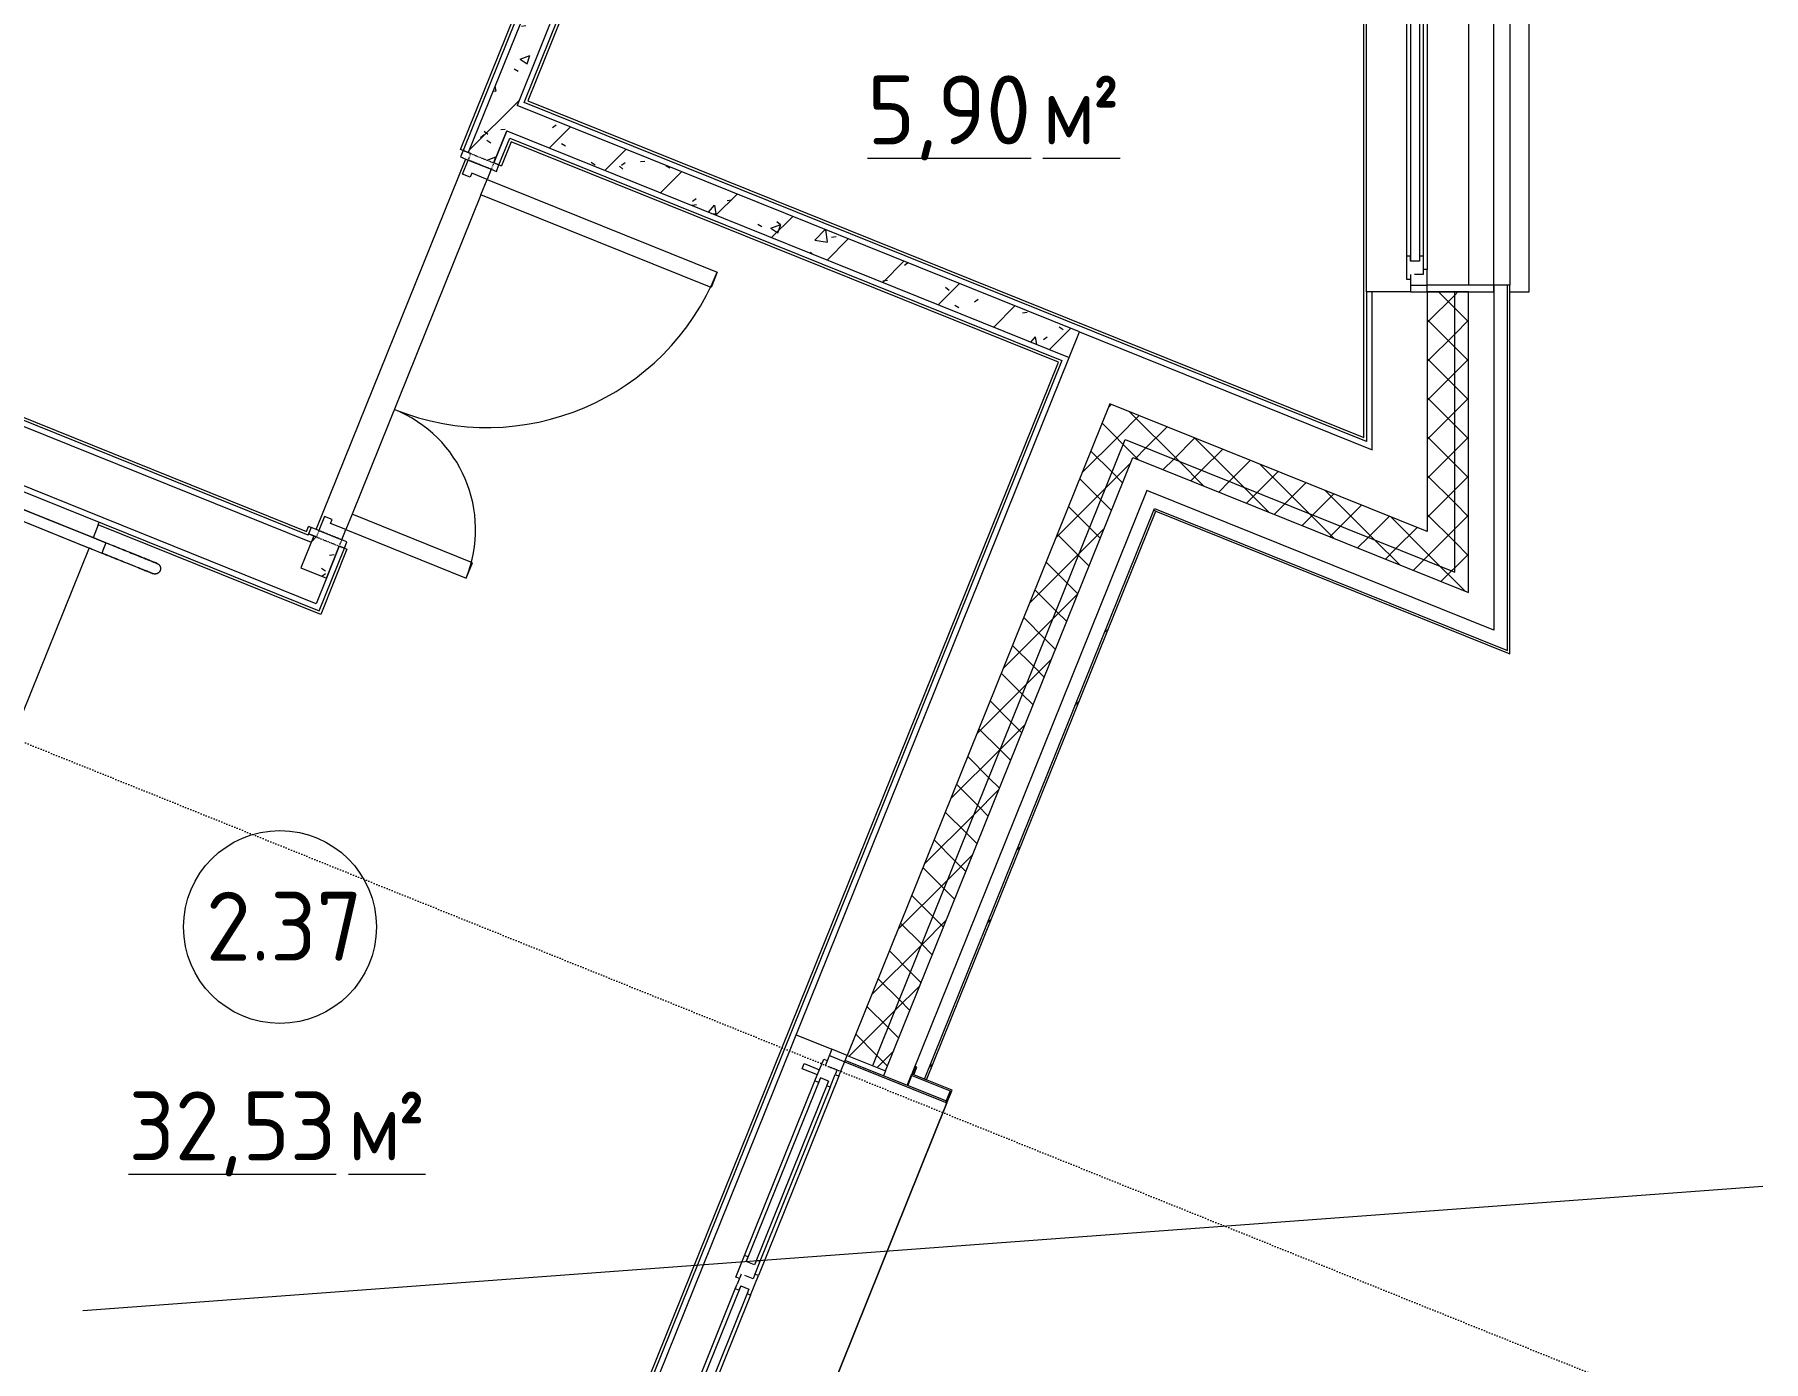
# Model space of a CAD drawing. Header units: millimetres. Extents: x -584918 to 2941280, y 3000189 to 4229862.
# Drawn here: x 208459 to 214731, y 3837823 to 3842639 of the extents above; entities that cross this region are included whole.
import ezdxf

# ---------------------------------------------------------------- set-up
doc = ezdxf.new("R2010")
doc.units = ezdxf.units.MM
doc.linetypes.add('ASVP_Линия разреза', pattern=[20, 0, -10, 0, -10])
doc.linetypes.add('ASVP_Невидимые', pattern=[5, 3, -2])
for name, color, linetype, lineweight in [('_ Окна', 7, 'Continuous', 0), ('Аннотация', 7, 'Continuous', 0), ('Двери', 7, 'Continuous', 0), ('Лестницы', 7, 'Continuous', 0), ('Марки помещений', 7, 'Continuous', 0), ('Обобщенные модели', 7, 'Continuous', 0), ('Ограждение', 7, 'Continuous', 0), ('Окна', 7, 'Continuous', 0), ('Перекрытие', 7, 'Continuous', 0), ('Разрезы', 7, 'Continuous', 0), ('Стены', 7, 'Continuous', 0), ('Стены внутренние', 7, 'Continuous', 0), ('Стены наружные', 7, 'Continuous', 0), ('Стены несущие', 7, 'Continuous', 0), ('Стены отделка', 7, 'Continuous', 0), ('Стены перегородки', 7, 'Continuous', 0), ('Стены разрез', 7, 'Continuous', 0), ('Стены штриховка', 7, 'Continuous', 0)]:
    doc.layers.add(name, color=color, linetype=linetype, lineweight=lineweight)
doc.styles.add('GOST Common_2', font='', dxfattribs={"height": 500})
doc.styles.add('GOST Common_3', font='', dxfattribs={"width": 0.9, "height": 500})
doc.styles.get('GOST Common_2').set_extended_font_data('GOST Common')
doc.styles.get('GOST Common_3').set_extended_font_data('GOST Common')
pattern_1 = [(45, (184030.3, 3824416.36), (-141.4214, 141.4214), [])]
pattern_2 = [(50, (184030.3, 3824416.36), (364.368, -31.8783), [38.1, -419.1]), (355, (184030.3, 3824416.36), (-70.486, 382.1133), [30.48, -335.28]), (100.451, (184060.67, 3824413.7), (293.885, 350.2334), [32.38, -356.18]), (46.184, (184030.3, 3824517.96), (542.1585, -84.086), [57.15, -628.65]), (96.636, (184075.5, 3824510.96), (474.805, 494.8554), [48.57, -534.27]), (351.184, (184030.3, 3824517.96), (474.81, 494.85), [45.72, -502.92]), (21, (184081.1, 3824492.56), (303.2285, -204.5305), [38.1, -419.1]), (326, (184081.1, 3824492.56), (123.604, 368.376), [30.48, -335.28]), (71.451, (184106.37, 3824475.52), (426.834, 163.8427), [32.38, -356.18]), (37.5, (184030.3, 3824416.36), (6.17665, 169.11015), [16.764, -314.452, 16.764, -323.596, -336.55]), (37.5, (184030.3, 3824416.36), (6.17665, 169.11015), [-671.576, 16.764, -319.786]), (7.5, (184030.3, 3824416.36), (133.6389, 200.3615), [16.764, -177.292, 16.764, -306.832, -128.27]), (7.5, (184030.3, 3824416.36), (133.6389, 200.3615), [-517.652, 16.764, -111.506]), (327.5, (183917.02, 3824416.36), (271.1818, -11.45836), [16.764, -110.236, 16.764, -379.476, -525.78]), (327.5, (183917.02, 3824416.36), (271.1818, -11.45836), [-523.24, 16.764, -509.016]), (317.5, (183866.22, 3824416.36), (296.2585, 50.8528), [16.764, -148.336, 16.764, -246.38, -373.38]), (317.5, (183866.22, 3824416.36), (296.2585, 50.8528), [-428.244, 16.764, -356.616])]
pattern_3 = [(45, (184030.3, 3824416.36), (-70.71068, 70.71068), []), (135, (184030.3, 3824416.36), (-70.71068, -70.71068), [])]

# ---------------------------------------------------------------- blocks, each defined once
blk = doc.blocks.new('ASVP_ДверьПротивопожарнаяСтальная_2 полотна - EI30 1370х2000h_полотна_ О Л _1250 в свету_-7420221-АР Этаж 02')
at = {"layer": 'Двери', "lineweight": 18}
for p, q in [((685, 1000), (625, 1000)), ((625, 1000), (625, 100)), ((685, 100), (685, 1000)), ((-685, 570), (-625, 570)), ((-685, 100), (-685, 570)), ((-625, 570), (-625, 100)), ((-725, 100), (-685, 100)), ((-725, 10), (-725, 100)), ((-625, 100), (-685, 100)), ((-685, 100), (-685, 40)), ((625, 100), (685, 100)), ((725, 100), (685, 100)), ((685, 100), (685, 40)), ((725, 10), (725, 100)), ((-670, 10), (-725, 10)), ((-685, 40), (-670, 40)), ((-670, 40), (-670, 10)), ((685, 40), (670, 40)), ((670, 40), (670, 10)), ((670, 10), (725, 10))]:
    blk.add_line(p, q, dxfattribs=at)
at = {"layer": 'Двери', "linetype": 'ASVP_Невидимые', "lineweight": 18}
for p, q in [((-750, 100), (-725, 100)), ((-750, 10), (-750, 100)), ((-725, 100), (-725, 10)), ((750, 100), (725, 100)), ((725, 100), (725, 10)), ((750, 10), (750, 100)), ((-725, 10), (-750, 10)), ((725, 10), (750, 10))]:
    blk.add_line(p, q, dxfattribs=at)
at = {"layer": 'Двери'}
for centre, radius, start, end in [((685, 100), 900, 90, 180), ((-685, 100), 470, 360, 90)]:
    blk.add_arc(centre, radius, start, end, dxfattribs=at)
blk = doc.blocks.new('Тип перил - Перила_Внутренний_-6862986-АР Этаж 02')
at = {"layer": 'Ограждение'}
for p, q in [((20962.3, 17836), (20997.7, 17821.8)), ((20968.9, 17852.4), (20970.6, 17856.8)), ((21012.7, 17858.9), (20977.2, 17873.1)), ((24639.4, 16397.3), (21041.7, 17847.2)), ((21026.7, 17810.1), (24624.5, 16360.2)), ((24687.3, 16378), (24651.9, 16392.3)), ((24636.9, 16355.2), (24672.4, 16340.9)), ((24680.7, 16361.7), (24679, 16357.3))]:
    blk.add_line(p, q, dxfattribs=at)
at = {"layer": 'Ограждение', "flags": 128}
for points in [[(21026.7, 17810.1), (21024.4, 17811), (21022, 17812), (21019.6, 17812.9), (21017.1, 17813.9), (21014.6, 17814.9), (21012.1, 17816), (21009.6, 17817), (21007, 17818), (21004.4, 17819.1), (21001.8, 17820.1), (20999.2, 17821.1), (20997.7, 17821.8)], [(21012.7, 17858.9), (21015.3, 17857.8), (21017.8, 17856.8), (21020.4, 17855.7), (21023, 17854.7), (21025.6, 17853.7), (21028.1, 17852.6), (21030.6, 17851.6), (21033.1, 17850.6), (21035.5, 17849.6), (21037.9, 17848.7), (21040.3, 17847.7), (21041.7, 17847.2)], [(24651.9, 16392.3), (24650.8, 16392.8), (24649.7, 16393.2), (24648.5, 16393.7), (24647.4, 16394.1), (24646.4, 16394.5), (24645.3, 16395), (24644.2, 16395.4), (24643.1, 16395.8), (24642.1, 16396.3), (24641, 16396.7), (24640, 16397.1), (24639.4, 16397.3)], [(24624.5, 16360.2), (24625.5, 16359.8), (24626.5, 16359.4), (24627.6, 16359), (24628.6, 16358.6), (24629.7, 16358.1), (24630.8, 16357.7), (24631.8, 16357.3), (24632.9, 16356.8), (24634.1, 16356.4), (24635.2, 16355.9), (24636.3, 16355.5), (24636.9, 16355.2)]]:
    blk.add_lwpolyline(points, dxfattribs=at)
blk = doc.blocks.new('Тип перил - Дуга D40_расстояние между поручнями 400-V43-АР Этаж 02')
at = {"layer": 'Ограждение'}
for p, q in [((0, 0), (0, 2.3)), ((0, -2.3), (0, 0))]:
    blk.add_line(p, q, dxfattribs=at)
at = {"layer": 'Ограждение', "flags": 128}
for points in [[(0, 20), (8, 20), (16, 20), (23.9, 20), (31.9, 20), (39.7, 20), (47.5, 20), (55.3, 20), (62.9, 20), (70.5, 20), (77.9, 20), (85.2, 20), (92.4, 20), (99.4, 20), (106.2, 20), (112.9, 20), (119.4, 20), (125.8, 20), (131.9, 20), (137.8, 20), (143.5, 20), (148.9, 20), (154.1, 20), (159.1, 20), (163.8, 20), (168.3, 20), (172.5, 20), (176.4, 20), (180, 20), (183.4, 20), (186.4, 20), (189.2, 20), (191.6, 20), (193.7, 20), (195.6, 20), (197.1, 20), (198.3, 20), (199.2, 20), (199.7, 20), (200, 20), (200, 20)], [(200, 20), (199.8, 20), (199.4, 20), (198.6, 20), (197.4, 20), (196, 20), (194.3, 20), (192.2, 20), (189.8, 20), (187.2, 20), (184.2, 20), (181, 20), (177.4, 20), (173.6, 20), (169.5, 20), (165.1, 20), (160.4, 20), (155.5, 20), (150.4, 20), (145, 20), (139.3, 20), (133.5, 20), (127.4, 20), (121.2, 20), (114.7, 20), (108.1, 20), (101.2, 20), (94.3, 20), (87.1, 20), (79.9, 20), (72.5, 20), (65, 20), (57.3, 20), (49.6, 20), (41.8, 20), (34, 20), (26.1, 20), (18.1, 20), (10.2, 20), (2.2, 20), (0, 20)], [(200, 20), (200.8, 20), (201.6, 19.9), (202.4, 19.9), (203.2, 19.7), (204, 19.6), (204.8, 19.4), (205.5, 19.2), (206.3, 19), (207, 18.7), (207.8, 18.4), (208.5, 18.1), (209.2, 17.7), (209.9, 17.4), (210.6, 16.9), (211.3, 16.5), (211.9, 16), (212.6, 15.6), (213.2, 15), (213.8, 14.5), (214.3, 13.9), (214.9, 13.3), (215.4, 12.7), (215.9, 12.1), (216.4, 11.5), (216.8, 10.8), (217.2, 10.1), (217.6, 9.4), (218, 8.7), (218.3, 8), (218.6, 7.2), (218.9, 6.5), (219.2, 5.7), (219.4, 5), (219.6, 4.2), (219.7, 3.4), (219.8, 2.6), (219.9, 1.8), (220, 1), (220, 0.2), (220, 0)], [(220, 0), (220, -0.8), (219.9, -1.6), (219.9, -2.4), (219.7, -3.2), (219.6, -4), (219.4, -4.8), (219.2, -5.5), (219, -6.3), (218.7, -7), (218.4, -7.8), (218.1, -8.5), (217.7, -9.2), (217.4, -9.9), (216.9, -10.6), (216.5, -11.3), (216, -11.9), (215.6, -12.6), (215, -13.2), (214.5, -13.8), (213.9, -14.3), (213.3, -14.9), (212.7, -15.4), (212.1, -15.9), (211.5, -16.4), (210.8, -16.8), (210.1, -17.2), (209.4, -17.6), (208.7, -18), (208, -18.3), (207.2, -18.6), (206.5, -18.9), (205.7, -19.2), (205, -19.4), (204.2, -19.6), (203.4, -19.7), (202.6, -19.8), (201.8, -19.9), (201, -20), (200.2, -20), (200, -20)], [(0, -20), (8, -20), (16, -20), (23.9, -20), (31.9, -20), (39.7, -20), (47.5, -20), (55.3, -20), (62.9, -20), (70.5, -20), (77.9, -20), (85.2, -20), (92.4, -20), (99.4, -20), (106.2, -20), (112.9, -20), (119.4, -20), (125.8, -20), (131.9, -20), (137.8, -20), (143.5, -20), (148.9, -20), (154.1, -20), (159.1, -20), (163.8, -20), (168.3, -20), (172.5, -20), (176.4, -20), (180, -20), (183.4, -20), (186.4, -20), (189.2, -20), (191.6, -20), (193.7, -20), (195.6, -20), (197.1, -20), (198.3, -20), (199.2, -20), (199.7, -20), (200, -20), (200, -20)], [(200, -20), (199.8, -20), (199.4, -20), (198.6, -20), (197.4, -20), (196, -20), (194.3, -20), (192.2, -20), (189.8, -20), (187.2, -20), (184.2, -20), (181, -20), (177.4, -20), (173.6, -20), (169.5, -20), (165.1, -20), (160.4, -20), (155.5, -20), (150.4, -20), (145, -20), (139.3, -20), (133.5, -20), (127.4, -20), (121.2, -20), (114.7, -20), (108.1, -20), (101.2, -20), (94.3, -20), (87.1, -20), (79.9, -20), (72.5, -20), (65, -20), (57.3, -20), (49.6, -20), (41.8, -20), (34, -20), (26.1, -20), (18.1, -20), (10.2, -20), (2.2, -20), (0, -20)]]:
    blk.add_lwpolyline(points, dxfattribs=at)
blk = doc.blocks.new('Тип перил - Перила_Внутренний_-V44-АР Этаж 02')
at = {"layer": 'Ограждение'}
for p, q in [((20977.2, 17873.1), (20962.3, 17836)), ((20962.3, 17836), (20997.7, 17821.8)), ((20977.2, 17873.1), (21012.7, 17858.9)), ((21012.7, 17858.9), (20997.7, 17821.8)), ((21012.7, 17858.9), (20997.7, 17821.8)), ((20997.7, 17821.8), (21015.6, 17814.6)), ((21012.7, 17858.9), (21030.5, 17851.7)), ((21021.8, 17830.1), (21015.6, 17814.6)), ((21021.8, 17830.1), (21015.6, 17814.6)), ((21015.6, 17814.6), (21018.5, 17813.4)), ((21030.5, 17851.7), (21024.2, 17836.1)), ((21030.5, 17851.7), (21024.2, 17836.1)), ((21030.5, 17851.7), (21033.4, 17850.5)), ((21033.4, 17850.5), (24631.1, 16400.7)), ((21018.5, 17813.4), (24616.2, 16363.6)), ((24631.1, 16400.7), (24651.9, 16392.3)), ((24651.9, 16392.3), (24687.3, 16378)), ((24687.3, 16378), (24672.4, 16340.9)), ((24616.2, 16363.6), (24636.9, 16355.2)), ((24636.9, 16355.2), (24672.4, 16340.9))]:
    blk.add_line(p, q, dxfattribs=at)
blk = doc.blocks.new('Тип перил - Перила_Внутренний_-6862999-АР Этаж 02')
at = {"layer": 'Ограждение', "flags": 128}
for points in [[(24643.1, 16395.8), (24642.1, 16396.3), (24641, 16396.7), (24640, 16397.1), (24639.4, 16397.3)], [(24651.9, 16392.3), (24650.8, 16392.8), (24649.7, 16393.2), (24648.5, 16393.7), (24647.4, 16394.1)], [(24624.5, 16360.2), (24625.5, 16359.8), (24626.5, 16359.4), (24627.6, 16359), (24628.6, 16358.6)], [(24631.8, 16357.3), (24632.9, 16356.8), (24634.1, 16356.4), (24635.2, 16355.9), (24636.3, 16355.5), (24636.9, 16355.2)]]:
    blk.add_lwpolyline(points, dxfattribs=at)
blk = doc.blocks.new('Тип перил - Перила_Внутренний_-V45-АР Этаж 02')
at = {"layer": 'Ограждение'}
for p, q in [((24639.4, 16397.4), (24651.9, 16392.3)), ((24624.4, 16360.3), (24636.9, 16355.2))]:
    blk.add_line(p, q, dxfattribs=at)
blk = doc.blocks.new('ASVP_ДверьПротивопожарнаяСтальная_2 полотна - EI30 1370х2000h_полотна_ О Пр _1250 в свету_-7521761-АР Этаж 02')
at = {"layer": 'Двери', "lineweight": 18}
for p, q in [((-685, 950), (-625, 950)), ((-685, 50), (-685, 950)), ((-625, 950), (-625, 50)), ((685, 520), (625, 520)), ((625, 520), (625, 50)), ((685, 50), (685, 520)), ((-725, 50), (-685, 50)), ((-725, -40), (-725, 50)), ((-625, 50), (-685, 50)), ((-685, 50), (-685, -10)), ((625, 50), (685, 50)), ((725, 50), (685, 50)), ((685, 50), (685, -10)), ((725, -40), (725, 50)), ((-670, -40), (-725, -40)), ((-685, -10), (-670, -10)), ((-670, -10), (-670, -40)), ((685, -10), (670, -10)), ((670, -10), (670, -40)), ((670, -40), (725, -40))]:
    blk.add_line(p, q, dxfattribs=at)
at = {"layer": 'Двери', "linetype": 'ASVP_Невидимые', "lineweight": 18}
for p, q in [((-750, 50), (-725, 50)), ((-750, -40), (-750, 50)), ((-725, 50), (-725, -40)), ((750, 50), (725, 50)), ((725, 50), (725, -40)), ((750, -40), (750, 50)), ((-725, -40), (-750, -40)), ((725, -40), (750, -40))]:
    blk.add_line(p, q, dxfattribs=at)
at = {"layer": 'Двери'}
for centre, radius, start, end in [((-685, 50), 900, 360, 90), ((685, 50), 470, 90, 180)]:
    blk.add_arc(centre, radius, start, end, dxfattribs=at)
blk = doc.blocks.new('ASVP_ОТКОС_Оштукатуривание дверного откоса - Оштукатуривание дверного откоса-7521762-АР Этаж 02')
at = {"layer": 'Обобщенные модели'}
for p, q in [((-750, 30), (-750, 0)), ((-750, 0), (-725, 0)), ((-725, 0), (-725, 30)), ((725, 30), (725, 0)), ((725, 0), (750, 0)), ((750, 0), (750, 30))]:
    blk.add_line(p, q, dxfattribs=at)
blk = doc.blocks.new('ASVP_ОТКОС_Оштукатуривание дверного откоса - Оштукатуривание дверного откоса-5741164-АР Этаж 02')
at = {"layer": 'Обобщенные модели'}
for p, q in [((-750, 20), (-750, 0)), ((-725, 0), (-725, 20)), ((725, 20), (725, 0)), ((725, 0), (750, 0)), ((750, 0), (750, 20)), ((-750, 0), (-725, 0))]:
    blk.add_line(p, q, dxfattribs=at)
blk = doc.blocks.new('Окно_ПВХ_1Створка_1Фрамуга-верх - ОП_2100_h_х1150_1ст1фр_ желтый-7897296-АР Этаж 02')
at = {"layer": '_ Окна'}
for p, q in [((-519, 100), (-600, 100)), ((-600, 100), (-600, 40)), ((-575, 40), (-575, 100)), ((-537, 54), (-537, 86)), ((-537, 86), (-519, 86)), ((-519, 86), (-519, 100)), ((-470, 86), (-519, 86)), ((-488, 72), (-488, 40)), ((-470, 72), (-488, 72)), ((-488, 72), (488, 72)), ((-470, 86), (-470, 72)), ((470, 86), (470, 72)), ((470, 86), (519, 86)), ((470, 72), (488, 72)), ((488, 72), (488, 40)), ((519, 100), (519, 86)), ((600, 100), (519, 100)), ((519, 86), (537, 86)), ((537, 86), (537, 54)), ((575, 40), (575, 100)), ((600, 40), (600, 100)), ((-600, 40), (-537, 40)), ((-555, 26), (-555, 40)), ((-470, 26), (-555, 26)), ((-488, 40), (-470, 40)), ((-488, 40), (488, 40)), ((-470, 40), (-470, 26)), ((470, 40), (470, 26)), ((488, 40), (470, 40)), ((555, 26), (470, 26)), ((537, 40), (600, 40)), ((555, 40), (555, 26))]:
    blk.add_line(p, q, dxfattribs=at)
at = {"layer": 'Окна'}
for p, q in [((600, 470), (-600, 470)), ((-600, 470), (-600, 400)), ((600, 399.8), (600, 470)), ((-519, 100), (519, 100)), ((-470, 86), (470, 86)), ((-513.5, -34), (-513.5, 26)), ((-493.5, 26), (-493.5, -34)), ((470, 26), (-470, 26)), ((-493.5, -34), (-513.5, -34))]:
    blk.add_line(p, q, dxfattribs=at)
blk = doc.blocks.new('Окно_ПВХ_2Створки_1Фрамуга-верх - ОП_2100_h_х1750_2ст1фр-7979833-АР Этаж 02')
at = {"layer": '_ Окна'}
for p, q in [((-819, 100), (-900, 100)), ((-900, 100), (-900, 40)), ((-875, 40), (-875, 100)), ((-837, 54), (-837, 86)), ((-837, 86), (-819, 86)), ((-819, 86), (-819, 100)), ((-770, 86), (-819, 86)), ((-788, 72), (-788, 40)), ((-770, 72), (-788, 72)), ((-788, 72), (-69, 72)), ((-770, 86), (-770, 72)), ((-87, 86), (-87, 72)), ((-87, 86), (-38, 86)), ((-87, 72), (-69, 72)), ((-69, 72), (-69, 40)), ((38, 100), (-38, 100)), ((-38, 100), (-38, 86)), ((-38, 86), (-20, 86)), ((-20, 86), (-20, 54)), ((20, 54), (20, 86)), ((20, 86), (38, 86)), ((38, 86), (38, 100)), ((38, 86), (819, 86)), ((819, 100), (819, 86)), ((900, 100), (819, 100)), ((819, 86), (837, 86)), ((837, 86), (837, 54)), ((875, 40), (875, 100)), ((900, 40), (900, 100)), ((-900, 40), (-837, 40)), ((-855, 26), (-855, 40)), ((-770, 26), (-855, 26)), ((-788, 40), (-770, 40)), ((-788, 40), (-69, 40)), ((-770, 40), (-770, 26)), ((-87, 40), (-87, 26)), ((-69, 40), (-87, 40)), ((-2, 26), (-87, 26)), ((-20, 40), (20, 40)), ((-2, 40), (-2, 26)), ((20, 54), (837, 54)), ((20, 54), (38, 54)), ((38, 40), (20, 40)), ((38, 54), (38, 40)), ((819, 54), (819, 40)), ((837, 54), (819, 54)), ((837, 40), (819, 40)), ((837, 40), (900, 40))]:
    blk.add_line(p, q, dxfattribs=at)
at = {"layer": 'Окна'}
for p, q in [((-819, 100), (-38, 100)), ((-770, 86), (-87, 86)), ((38, 100), (819, 100)), ((-813.5, -34), (-813.5, 26)), ((-793.5, 26), (-793.5, -34)), ((-87, 26), (-770, 26)), ((819, 40), (38, 40)), ((-793.5, -34), (-813.5, -34))]:
    blk.add_line(p, q, dxfattribs=at)
blk = doc.blocks.new('Откос наружный7 - Откос наружный-7694363-АР Этаж 02')
at = {"layer": 'Стены разрез'}
for p, q in [((29722.9, 10399.3), (29480.9, 10399.3)), ((29480.9, 10374.3), (29722.9, 10374.3)), ((29722.9, 10374.3), (29722.9, 10399.3)), ((29722.9, 9224.3), (29480.9, 9224.3)), ((29722.9, 9199.3), (29722.9, 9224.3)), ((29480.9, 9199.3), (29722.9, 9199.3))]:
    blk.add_line(p, q, dxfattribs=at)
blk = doc.blocks.new('Откос с зашивкой _верх_низ_ - Откос-7921503-АР Этаж 02')
at = {"layer": 'Обобщенные модели'}
for p, q in [((-880, 300), (-880, -100)), ((-875, -100), (-875, 300)), ((875, 300), (875, -100)), ((880, -100), (880, 300)), ((-920, 55), (-955, 55)), ((-955, 55), (-955, 50)), ((-955, 50), (-925, 50)), ((-925, 50), (-925, -100)), ((-920, -95), (-920, 55)), ((-920, 55), (-880, 55)), ((880, 55), (920, 55)), ((955, 55), (920, 55)), ((920, 55), (920, -95)), ((925, -100), (925, 50)), ((925, 50), (955, 50)), ((955, 50), (955, 55)), ((-925, -100), (-875, -100)), ((-875, -95), (-920, -95)), ((-880, -100), (-875, -100)), ((-875, -100), (-875, -95)), ((-875, -100), (875, -100)), ((875, -100), (-875, -100)), ((920, -95), (875, -95)), ((875, -95), (875, -100)), ((875, -100), (880, -100)), ((875, -100), (925, -100))]:
    blk.add_line(p, q, dxfattribs=at)
blk = doc.blocks.new('ASVP_Марка_Помещение_ДваЗначения - Номер Площадь-685795-АР Этаж 02')
at = {"layer": 'Марки помещений'}
blk.add_circle((0, 0), 3.5, dxfattribs=at)

msp = doc.modelspace()

# ---------------------------------------------------------------- hatches: boundary and pattern name
at = {"layer": 'Стены внутренние'}
h = msp.add_hatch(dxfattribs=at)
h.set_pattern_fill('FP_1', color=256, style=0, pattern_type=2)
h.set_pattern_definition(pattern_1)
h.paths.add_polyline_path([(209517.633, 3840666.071), (209564.355, 3840782.011), (209471.603, 3840819.388), (209424.881, 3840703.448), (209498.806, 3840673.658)])
h.paths.add_polyline_path([(210125.019, 3842173.289), (210428.563, 3842926.528), (210335.811, 3842963.905), (210032.267, 3842210.667), (210115.675, 3842177.055)])
h.paths.add_polyline_path([(210839.717, 3843946.798), (211257.02, 3844982.327), (211164.268, 3845019.704), (210746.965, 3843984.176), (210811.892, 3843958.012)])
h.paths.add_polyline_path([(211668.173, 3846002.597), (211909.801, 3846602.192), (211817.049, 3846639.569), (211575.422, 3846039.975), (211640.348, 3846013.811)])
h = msp.add_hatch(dxfattribs=at)
h.set_pattern_fill('FP_2', color=256, style=0, pattern_type=2)
h.set_pattern_definition(pattern_2)
h.paths.add_polyline_path([(209517.633, 3840666.071), (209564.355, 3840782.011), (209471.603, 3840819.388), (209424.881, 3840703.448), (209498.806, 3840673.658)])
h.paths.add_polyline_path([(210125.019, 3842173.289), (210428.563, 3842926.528), (210335.811, 3842963.905), (210032.267, 3842210.667), (210115.675, 3842177.055)])
h.paths.add_polyline_path([(210839.717, 3843946.798), (211257.02, 3844982.327), (211164.268, 3845019.704), (210746.965, 3843984.176), (210811.892, 3843958.012)])
h.paths.add_polyline_path([(211668.173, 3846002.597), (211909.801, 3846602.192), (211817.049, 3846639.569), (211575.422, 3846039.975), (211640.348, 3846013.811)])
h = msp.add_hatch(dxfattribs=at)
h.set_pattern_fill('FP_1', color=256, style=0, pattern_type=2)
h.set_pattern_definition(pattern_1)
h.paths.add_polyline_path([(212212.283, 3841466.921), (212249.661, 3841559.673), (210209.119, 3842381.981), (210171.741, 3842289.229), (212193.733, 3841474.397)])
h = msp.add_hatch(dxfattribs=at)
h.set_pattern_fill('FP_2', color=256, style=0, pattern_type=2)
h.set_pattern_definition(pattern_2)
h.paths.add_polyline_path([(212212.283, 3841466.921), (212249.661, 3841559.673), (210209.119, 3842381.981), (210171.741, 3842289.229), (212193.733, 3841474.397)])
at = {"layer": 'Стены наружные'}
h = msp.add_hatch(dxfattribs=at)
h.set_pattern_fill('FP_36', color=256, style=0, pattern_type=2)
h.set_pattern_definition(pattern_3)
h.paths.add_polyline_path([(213661.203, 3840613.491), (213661.203, 3841704.963), (213611.203, 3841704.963), (213611.203, 3840633.641)])
h.paths.add_polyline_path([(213611.203, 3842904.963), (213661.203, 3842904.963), (213661.203, 3846219.846), (213611.203, 3846239.996), (213611.203, 3843146.738)])
h = msp.add_hatch(dxfattribs=at)
h.set_pattern_fill('FP_36', color=256, style=0, pattern_type=2)
h.set_pattern_definition(pattern_3)
h.paths.add_polyline_path([(213611.203, 3840687.548), (213611.203, 3841704.963), (213511.203, 3841704.963), (213511.203, 3840727.846)])
h.paths.add_polyline_path([(213611.203, 3842904.963), (213611.203, 3846132.181), (213511.203, 3846172.48), (213511.203, 3842904.963)])
h = msp.add_hatch(dxfattribs=at)
h.set_pattern_fill('FP_36', color=256, style=0, pattern_type=2)
h.set_pattern_definition(pattern_3)
h.paths.add_polyline_path([(213511.203, 3840727.846), (213511.203, 3840835.661), (212360.409, 3841299.414), (212323.031, 3841206.662), (213243.663, 3840835.661)])
h = msp.add_hatch(dxfattribs=at)
h.set_pattern_fill('FP_36', color=256, style=0, pattern_type=2)
h.set_pattern_definition(pattern_3)
h.paths.add_polyline_path([(210528.213, 3836485.314), (210827.234, 3837227.329), (210734.482, 3837264.707), (210435.461, 3836522.692)])
h.paths.add_polyline_path([(211500.031, 3838896.863), (212415.783, 3841169.284), (212323.031, 3841206.662), (211407.28, 3838934.241)])
h = msp.add_hatch(dxfattribs=at)
h.set_pattern_fill('FP_36', color=256, style=0, pattern_type=2)
h.set_pattern_definition(pattern_3)
h.paths.add_polyline_path([(213611.203, 3840633.641), (213611.203, 3840687.548), (212415.783, 3841169.284), (212397.094, 3841122.908), (213511.203, 3840673.939)])
h = msp.add_hatch(dxfattribs=at)
h.set_pattern_fill('FP_36', color=256, style=0, pattern_type=2)
h.set_pattern_definition(pattern_3)
h.paths.add_polyline_path([(210611.967, 3836559.377), (210873.61, 3837208.64), (210827.234, 3837227.329), (210565.591, 3836578.066), (210574.589, 3836574.44)])
h.paths.add_polyline_path([(211546.407, 3838878.174), (212443.47, 3841104.22), (212397.094, 3841122.908), (211500.031, 3838896.863)])
h = msp.add_hatch(dxfattribs=at)
h.set_pattern_fill('FP_17', color=256, style=0, pattern_type=2)
h.set_pattern_definition([(45, (184030.3, 3824416.36), (-235.7317, 235.7317), []), (45, (184187.46, 3824416.36), (-235.7317, 235.7317), [])])
h.paths.add_polyline_path([(211694.88, 3838845.296), (212526.532, 3840909.025), (212519.112, 3840912.015), (211687.459, 3838848.286)])

# ---------------------------------------------------------------- linework, layer by layer
at = {"layer": 'Аннотация'}
msp.add_line((208634.315, 3838008.646), (214729.312, 3838459.543), dxfattribs=at)
at = {"layer": 'Лестницы'}
for p, q in [((210078.297, 3842057.349), (209611.077, 3840897.95)), ((208689.926, 3840859.465), (208671.096, 3840812.738)), ((208689.926, 3840859.465), (208671.096, 3840812.738)), ((208656.428, 3840776.34), (208151.688, 3839523.838)), ((208656.428, 3840776.34), (208151.688, 3839523.838))]:
    msp.add_line(p, q, dxfattribs=at)
at = {"layer": 'Перекрытие'}
msp.add_line((209480.947, 3840842.576), (210022.923, 3842187.479), dxfattribs=at)
at = {"layer": 'Разрезы', "linetype": 'ASVP_Линия разреза'}
msp.add_line((153979.518, 3862009.163), (221790.935, 3834682.174), dxfattribs=at)
at = {"layer": 'Стены внутренние'}
for p, q in [((213281.203, 3841176.321), (213281.203, 3843361.83)), ((203422.642, 3843262.42), (209445.646, 3840835.239)), ((210004.442, 3842221.88), (210294.904, 3842942.655)), ((213291.203, 3841704.963), (213291.203, 3842904.963)), ((210441.438, 3842878.214), (210248.158, 3842398.593)), ((210248.158, 3842398.593), (213281.203, 3841176.321)), ((210013.717, 3842218.142), (210004.442, 3842221.88)), ((210188.354, 3842250.19), (210152.845, 3842162.076)), ((212173.244, 3841450.309), (210188.354, 3842250.19)), ((210143.57, 3842165.813), (210152.845, 3842162.076)), ((210233.345, 3836636.486), (212173.244, 3841450.309)), ((208689.926, 3840859.465), (208693.664, 3840868.741)), ((209496.867, 3840534.28), (208689.926, 3840859.465)), ((209445.646, 3840835.239), (209453.122, 3840853.789)), ((209462.397, 3840850.052), (209453.122, 3840853.789)), ((209592.18, 3840770.797), (209496.867, 3840534.28)), ((209582.905, 3840774.535), (209592.18, 3840770.797)), ((211221.776, 3839008.996), (211351.628, 3838956.667))]:
    msp.add_line(p, q, dxfattribs=at)
at = {"layer": 'Стены наружные'}
for p, q in [((213661.203, 3842879.963), (213661.203, 3841729.963)), ((213753.203, 3841729.963), (213753.203, 3842879.963)), ((213811.203, 3842879.963), (213811.203, 3841729.963)), ((213451.203, 3841704.963), (213311.203, 3841704.963)), ((211546.407, 3838878.174), (211538.932, 3838859.624)), ((211624.264, 3838825.236), (211641.084, 3838866.975))]:
    msp.add_line(p, q, dxfattribs=at)
at = {"layer": 'Стены несущие'}
for p, q in [((210335.811, 3842963.905), (210032.267, 3842210.667)), ((210428.563, 3842926.528), (210209.119, 3842381.981)), ((212249.661, 3841559.673), (210209.119, 3842381.981)), ((210125.019, 3842173.289), (210171.741, 3842289.229)), ((210171.741, 3842289.229), (210125.019, 3842173.289)), ((210171.741, 3842289.229), (212212.283, 3841466.921)), ((210032.267, 3842210.667), (210041.543, 3842206.929)), ((212212.283, 3841466.921), (212249.661, 3841559.673)), ((209471.603, 3840819.388), (209424.881, 3840703.448)), ((209480.878, 3840815.65), (209471.603, 3840819.388)), ((209517.633, 3840666.071), (209564.355, 3840782.011)), ((209564.355, 3840782.011), (209517.633, 3840666.071)), ((209424.881, 3840703.448), (209517.633, 3840666.071))]:
    msp.add_line(p, q, dxfattribs=at)
at = {"layer": 'Стены отделка'}
for p, q in [((209451.184, 3840822.226), (203496.512, 3843221.87)), ((203489.037, 3843203.319), (209462.259, 3840796.2)), ((210317.261, 3842971.381), (210013.717, 3842218.142)), ((209480.255, 3840573.319), (203599.785, 3842943.06)), ((203610.86, 3842917.034), (209491.33, 3840547.293)), ((210235.145, 3842393.056), (210447.114, 3842919.052)), ((213291.203, 3841161.51), (210235.145, 3842393.056)), ((210013.717, 3842218.142), (210032.267, 3842210.667)), ((210143.57, 3842165.813), (210182.816, 3842263.203)), ((210182.816, 3842263.203), (212186.257, 3841455.846)), ((210125.019, 3842173.289), (210143.57, 3842165.813)), ((213291.203, 3841704.963), (213291.203, 3841161.51)), ((213311.203, 3841704.963), (213291.203, 3841704.963)), ((213311.203, 3841131.887), (213311.203, 3841704.963)), ((213753.203, 3841729.963), (213753.203, 3840477.227)), ((213811.203, 3841729.963), (213753.203, 3841729.963)), ((213811.203, 3840391.322), (213811.203, 3841729.963)), ((212249.661, 3841559.673), (213311.203, 3841131.887)), ((212186.257, 3841455.846), (210238.883, 3836623.473)), ((210249.957, 3836597.447), (212212.283, 3841466.921)), ((212494.415, 3840984.5), (211641.084, 3838866.975)), ((213753.203, 3840477.227), (212494.415, 3840984.5)), ((211694.88, 3838845.296), (212526.532, 3840909.025)), ((212526.532, 3840909.025), (213811.203, 3840391.322)), ((209453.053, 3840826.864), (209451.184, 3840822.226)), ((209471.603, 3840819.388), (209453.053, 3840826.864)), ((209491.33, 3840547.293), (209582.905, 3840774.535)), ((209582.905, 3840774.535), (209564.355, 3840782.011)), ((209517.633, 3840666.071), (209480.255, 3840573.319)), ((211641.084, 3838866.975), (211694.88, 3838845.296))]:
    msp.add_line(p, q, dxfattribs=at)
at = {"layer": 'Стены перегородки'}
for p, q in [((213511.203, 3841704.963), (213511.203, 3840835.661)), ((213661.203, 3841704.963), (213511.203, 3841704.963)), ((213661.203, 3840613.491), (213661.203, 3841704.963)), ((212360.409, 3841299.414), (211407.28, 3838934.241)), ((213511.203, 3840835.661), (212360.409, 3841299.414)), ((211546.407, 3838878.174), (212443.47, 3841104.22)), ((212443.47, 3841104.22), (213661.203, 3840613.491)), ((211407.28, 3838934.241), (211546.407, 3838878.174))]:
    msp.add_line(p, q, dxfattribs=at)
at = {"layer": 'Стены штриховка'}
for p, q in [((213611.203, 3840687.548), (213611.203, 3841704.963)), ((213803.203, 3840403.171), (213803.203, 3841729.963)), ((211500.031, 3838896.863), (212415.783, 3841169.284)), ((212415.783, 3841169.284), (213611.203, 3840687.548)), ((211687.459, 3838848.286), (212522.102, 3840919.436)), ((212526.532, 3840909.025), (212519.112, 3840912.015)), ((212522.102, 3840919.436), (213803.203, 3840403.171))]:
    msp.add_line(p, q, dxfattribs=at)

# ---------------------------------------------------------------- block references
at = {"layer": 'Двери'}
for name, p, rotation in [('ASVP_ДверьПротивопожарнаяСтальная_2 полотна - EI30 1370х2000h_полотна_ О Пр _1250 в свету_-7521761-АР Этаж 02', (209798.311, 3841496.339), 248.0513009164577), ('ASVP_ДверьПротивопожарнаяСтальная_2 полотна - EI30 1370х2000h_полотна_ О Л _1250 в свету_-7420221-АР Этаж 02', (209387.088, 3836837.356), 338.0513009164578)]:
    msp.add_blockref(name, p, dxfattribs=dict(at, rotation=rotation))
at = {"layer": 'Марки помещений', "xscale": 99.99999999999993, "yscale": 99.99999999999993, "zscale": 99.99999999999993}
msp.add_blockref('ASVP_Марка_Помещение_ДваЗначения - Номер Площадь-685795-АР Этаж 02', (209349.109, 3839400.054), dxfattribs=at)
at = {"layer": 'Обобщенные модели'}
for name, p, rotation in [('ASVP_ОТКОС_Оштукатуривание дверного откоса - Оштукатуривание дверного откоса-7521762-АР Этаж 02', (209733.385, 3841522.503), 248.0513009164577), ('ASVP_ОТКОС_Оштукатуривание дверного откоса - Оштукатуривание дверного откоса-5741164-АР Этаж 02', (209863.237, 3841470.174), 68.05130091645749), ('Откос с зашивкой _верх_низ_ - Откос-7921503-АР Этаж 02', (211349.137, 3837987.341), 68.05130091645732)]:
    msp.add_blockref(name, p, dxfattribs=dict(at, rotation=rotation))
at = {"layer": 'Ограждение'}
for name in ['Тип перил - Перила_Внутренний_-6862986-АР Этаж 02', 'Тип перил - Перила_Внутренний_-V44-АР Этаж 02', 'Тип перил - Перила_Внутренний_-V45-АР Этаж 02', 'Тип перил - Перила_Внутренний_-6862999-АР Этаж 02']:
    msp.add_blockref(name, (184030.304, 3824416.364), dxfattribs=at)
at = {"layer": 'Ограждение', "rotation": 338.0513009164569}
msp.add_blockref('Тип перил - Дуга D40_расстояние между поручнями 400-V43-АР Этаж 02', (208710.138, 3840775.85), dxfattribs=at)
at = {"layer": 'Окна'}
for name, p, rotation in [('Окно_ПВХ_1Створка_1Фрамуга-верх - ОП_2100_h_х1150_1ст1фр_ желтый-7897296-АР Этаж 02', (213411.203, 3842304.963), 270), ('Окно_ПВХ_2Створки_1Фрамуга-верх - ОП_2100_h_х1750_2ст1фр-7979833-АР Этаж 02', (210978.129, 3838136.851), 248.0513009164577)]:
    msp.add_blockref(name, p, dxfattribs=dict(at, rotation=rotation))
at = {"layer": 'Стены'}
msp.add_blockref('Откос наружный7 - Откос наружный-7694363-АР Этаж 02', (184030.304, 3832505.631), dxfattribs=at)

# ---------------------------------------------------------------- texts
at = {"layer": 'Марки помещений', "char_height": 250, "attachment_point": 1}
for s, insert, width, style in [('\\L5,90 ', (211480.26, 3842490.67), 772.02506, 'GOST Common_2'), ('\\L\\fGOST Common|b0|i0|c238|p34|;\\W.9;\\L²', (212295.838, 3842490.67), 165.94931, 'GOST Common_3'), ('\\L\\fGOST Common|b0|i0|c204|p34|;\\W.9;\\Lм', (212117.245, 3842490.67), 216.45562, 'GOST Common_2'), ('2.37', (209080.452, 3839527.779), 663.79725, 'GOST Common_2'), ('\\L32,53 ', (208799.666, 3838803.249), 966.83512, 'GOST Common_2'), ('\\L\\fGOST Common|b0|i0|c238|p34|;\\W.9;\\L²', (209775.978, 3838803.249), 165.94931, 'GOST Common_3'), ('\\L\\fGOST Common|b0|i0|c204|p34|;\\W.9;\\Lм', (209597.385, 3838803.249), 216.45562, 'GOST Common_2')]:
    msp.add_mtext(s, dxfattribs=dict(at, insert=insert, width=width, style=style))

doc.saveas('drawing.dxf')
